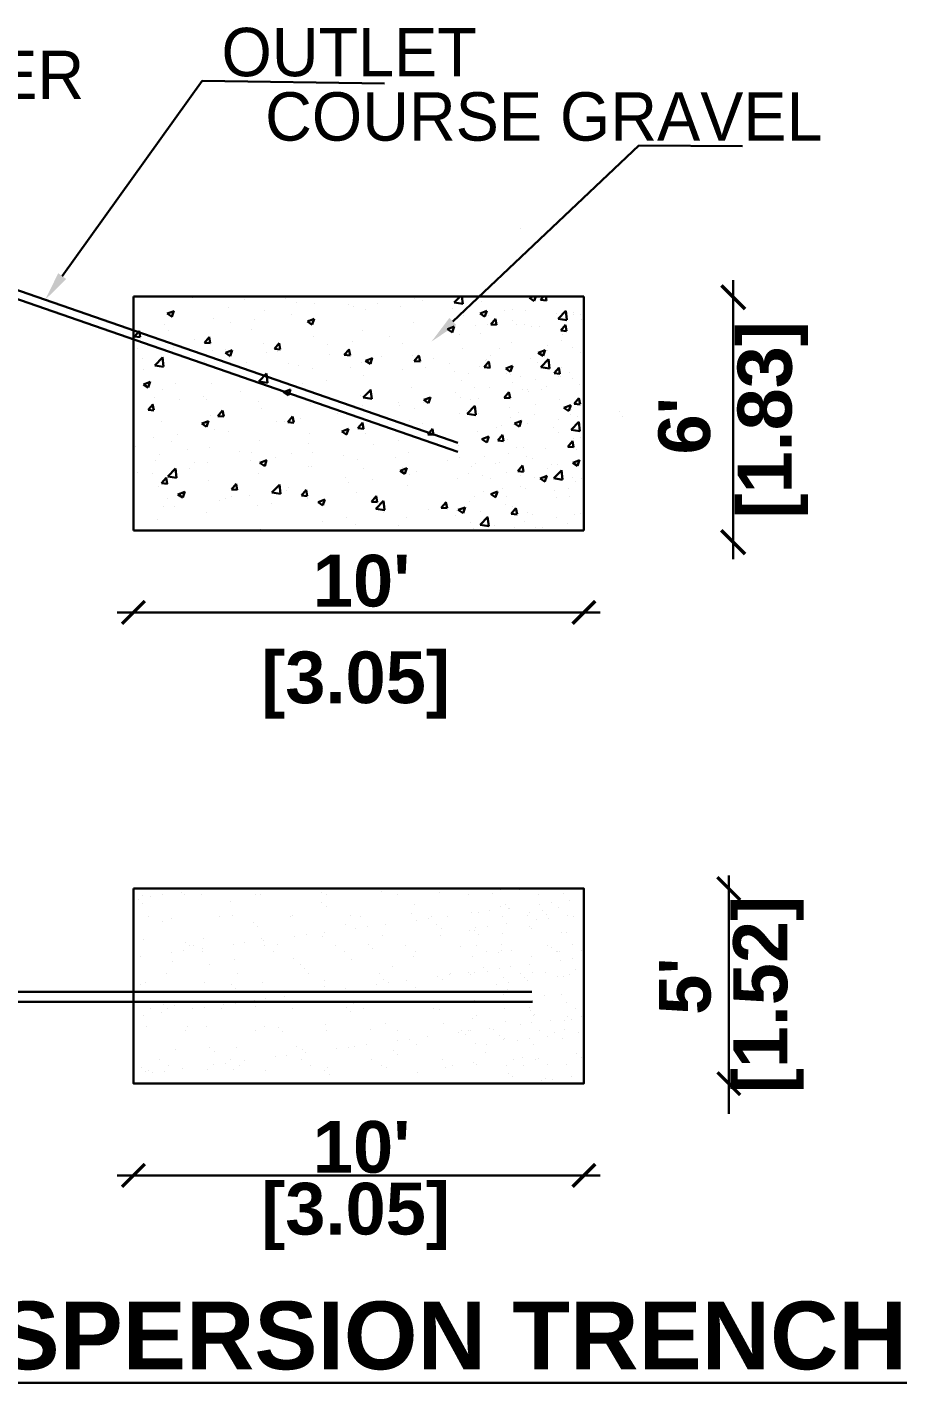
# Model space of a CAD drawing. Header units: metres. Extents: x 2267060 to 2267206, y 3909 to 3962.
# Drawn here: x 2267200.32 to 2267204.8, y 3946.97 to 3953.86 of the extents above; entities that cross this region are included whole.
import ezdxf

# ---------------------------------------------------------------- set-up
doc = ezdxf.new("R2010")
doc.units = ezdxf.units.M
doc.header["$LTSCALE"] = 3.5
doc.header["$MEASUREMENT"] = 0
doc.layers.get('0').update_dxf_attribs({"linetype": 'CONTINUOUS'})
doc.styles.add('RomanS', font='arialbd.ttf', dxfattribs={"height": 0.4})

# ---------------------------------------------------------------- blocks, each defined once
blk = doc.blocks.new('_ArchTick')
at = {"color": 0, "linetype": 'ByBlock', "const_width": 0.15}
blk.add_lwpolyline([(-0.5, -0.5), (0.5, 0.5)], dxfattribs=at)

msp = doc.modelspace()

# ---------------------------------------------------------------- linework, layer by layer
at = {"color": 7, "lineweight": 30}
for p, q in [((2267202.82911, 3952.84115), (2267202.82911, 3952.84115)), ((2267199.8773, 3952.6626), (2267202.51283, 3951.7489)), ((2267199.8773, 3952.61812), (2267202.51283, 3951.70442)), ((2267203.91333, 3951.15703), (2267203.91333, 3952.57648)), ((2267200.86173, 3952.49426), (2267200.86173, 3951.30346)), ((2267203.15382, 3952.49426), (2267200.86173, 3952.49426)), ((2267200.98504, 3952.49102), (2267200.98504, 3952.49102)), ((2267201.16279, 3952.48792), (2267201.16279, 3952.48792)), ((2267201.42765, 3952.47673), (2267201.42765, 3952.47673)), ((2267201.63423, 3952.48532), (2267201.63423, 3952.48532)), ((2267201.69252, 3952.46554), (2267201.69252, 3952.46554)), ((2267201.78406, 3952.45642), (2267201.78406, 3952.45642)), ((2267201.95738, 3952.45435), (2267201.95738, 3952.45435)), ((2267202.03467, 3952.48818), (2267202.03467, 3952.48818)), ((2267202.10547, 3952.46002), (2267202.10547, 3952.46002)), ((2267202.29338, 3952.48476), (2267202.29338, 3952.48476)), ((2267202.33183, 3952.47572), (2267202.33183, 3952.47572)), ((2267202.49407, 3952.46292), (2267202.52414, 3952.49426)), ((2267202.49407, 3952.46292), (2267202.5382, 3952.45607)), ((2267202.53788, 3952.45672), (2267202.53351, 3952.49426)), ((2267202.63456, 3952.46954), (2267202.63456, 3952.46954)), ((2267202.87674, 3952.48739), (2267202.89466, 3952.49426)), ((2267202.87674, 3952.48739), (2267202.90142, 3952.47074)), ((2267202.90111, 3952.47146), (2267202.90876, 3952.49426)), ((2267202.93372, 3952.47639), (2267202.94872, 3952.49426)), ((2267202.93372, 3952.47639), (2267202.96338, 3952.4738)), ((2267202.96306, 3952.47452), (2267202.95942, 3952.49426)), ((2267203.15382, 3951.30346), (2267203.15382, 3952.49426)), ((2267201.03374, 3952.40683), (2267201.06848, 3952.42017)), ((2267201.03374, 3952.40683), (2267201.05842, 3952.39018)), ((2267201.05551, 3952.38598), (2267201.05551, 3952.38598)), ((2267201.05811, 3952.3909), (2267201.06817, 3952.42089)), ((2267201.2716, 3952.38428), (2267201.2716, 3952.38428)), ((2267201.34487, 3952.43565), (2267201.34487, 3952.43565)), ((2267201.5293, 3952.42148), (2267201.5293, 3952.42148)), ((2267201.6679, 3952.40241), (2267201.6679, 3952.40241)), ((2267201.98126, 3952.44367), (2267201.98126, 3952.44367)), ((2267202.04248, 3952.42605), (2267202.04248, 3952.42605)), ((2267202.22225, 3952.44316), (2267202.22225, 3952.44316)), ((2267202.48711, 3952.43197), (2267202.48711, 3952.43197)), ((2267202.54109, 3952.39515), (2267202.54109, 3952.39515)), ((2267202.62561, 3952.40791), (2267202.66035, 3952.42125)), ((2267202.62561, 3952.40791), (2267202.65029, 3952.39126)), ((2267202.64997, 3952.39198), (2267202.66003, 3952.42197)), ((2267202.66908, 3952.39802), (2267202.66908, 3952.39802)), ((2267202.75198, 3952.42078), (2267202.75198, 3952.42078)), ((2267202.79171, 3952.42691), (2267202.79171, 3952.42691)), ((2267202.857, 3952.42275), (2267202.857, 3952.42275)), ((2267203.01684, 3952.40959), (2267203.01684, 3952.40959)), ((2267203.0236, 3952.38079), (2267203.06224, 3952.42107)), ((2267203.06741, 3952.3746), (2267203.06193, 3952.42172)), ((2267203.10004, 3952.40142), (2267203.10004, 3952.40142)), ((2267203.10169, 3952.41266), (2267203.10169, 3952.41266)), ((2267203.13845, 3952.40339), (2267203.13845, 3952.40339)), ((2267200.86728, 3952.28999), (2267200.8912, 3952.3185)), ((2267200.89662, 3952.28812), (2267200.89089, 3952.31922)), ((2267201.02099, 3952.35252), (2267201.02099, 3952.35252)), ((2267201.04243, 3952.32007), (2267201.04243, 3952.32007)), ((2267201.35578, 3952.36132), (2267201.35578, 3952.36132)), ((2267201.46376, 3952.32671), (2267201.46376, 3952.32671)), ((2267201.47999, 3952.37767), (2267201.47999, 3952.37767)), ((2267201.7468, 3952.36709), (2267201.78154, 3952.38043)), ((2267201.7468, 3952.36709), (2267201.77148, 3952.35045)), ((2267201.75312, 3952.37638), (2267201.75312, 3952.37638)), ((2267201.77116, 3952.35117), (2267201.78122, 3952.38115)), ((2267202.02864, 3952.32301), (2267202.02864, 3952.32301)), ((2267202.28634, 3952.36021), (2267202.28634, 3952.36021)), ((2267202.45985, 3952.32736), (2267202.4946, 3952.34069)), ((2267202.45985, 3952.32736), (2267202.48453, 3952.31071)), ((2267202.47621, 3952.33032), (2267202.47621, 3952.33032)), ((2267202.48422, 3952.31143), (2267202.49428, 3952.34141)), ((2267202.60042, 3952.34667), (2267202.60042, 3952.34667)), ((2267202.66392, 3952.35363), (2267202.66392, 3952.35363)), ((2267202.67999, 3952.35185), (2267202.70391, 3952.38036)), ((2267202.67999, 3952.35185), (2267202.70965, 3952.34926)), ((2267202.70934, 3952.34998), (2267202.7036, 3952.38108)), ((2267202.78834, 3952.37141), (2267202.78834, 3952.37141)), ((2267202.81068, 3952.35175), (2267202.81068, 3952.35175)), ((2267202.84909, 3952.35372), (2267202.84909, 3952.35372)), ((2267202.88623, 3952.34157), (2267202.88623, 3952.34157)), ((2267202.92878, 3952.34244), (2267202.92878, 3952.34244)), ((2267203.0236, 3952.38079), (2267203.06773, 3952.37395)), ((2267203.03587, 3952.32072), (2267203.05979, 3952.34922)), ((2267203.03587, 3952.32071), (2267203.06553, 3952.31812)), ((2267203.06522, 3952.31884), (2267203.05948, 3952.34994)), ((2267203.14098, 3952.3765), (2267203.14098, 3952.3765)), ((2267200.86728, 3952.28999), (2267200.89694, 3952.2874)), ((2267201.1744, 3952.27704), (2267201.1744, 3952.27704)), ((2267201.22316, 3952.25886), (2267201.24708, 3952.28736)), ((2267201.22316, 3952.25886), (2267201.25282, 3952.25626)), ((2267201.2525, 3952.25699), (2267201.24677, 3952.28809)), ((2267201.52327, 3952.25631), (2267201.52327, 3952.25631)), ((2267201.57904, 3952.22772), (2267201.60296, 3952.25623)), ((2267201.60838, 3952.22585), (2267201.60265, 3952.25695)), ((2267201.77802, 3952.29125), (2267201.77802, 3952.29125)), ((2267201.85073, 3952.24797), (2267201.85073, 3952.24797)), ((2267201.97494, 3952.26433), (2267201.97494, 3952.26433)), ((2267202.16286, 3952.28907), (2267202.16286, 3952.28907)), ((2267202.23197, 3952.25241), (2267202.23197, 3952.25241)), ((2267202.52132, 3952.30208), (2267202.52132, 3952.30208)), ((2267202.62853, 3952.30437), (2267202.62853, 3952.30437)), ((2267202.78567, 3952.26174), (2267202.78567, 3952.26174)), ((2267202.96798, 3952.24478), (2267202.96798, 3952.24478)), ((2267203.03982, 3952.26831), (2267203.03982, 3952.26831)), ((2267203.04338, 3952.29894), (2267203.04338, 3952.29894)), ((2267200.88505, 3952.22737), (2267200.88505, 3952.22737)), ((2267200.90592, 3952.17893), (2267200.90592, 3952.17893)), ((2267200.97126, 3952.14384), (2267201.00991, 3952.18412)), ((2267201.01507, 3952.13765), (2267201.00959, 3952.18477)), ((2267201.01495, 3952.18735), (2267201.01495, 3952.18735)), ((2267201.06617, 3952.23438), (2267201.06617, 3952.23438)), ((2267201.26557, 3952.21911), (2267201.26557, 3952.21911)), ((2267201.32991, 3952.20706), (2267201.36465, 3952.2204)), ((2267201.32991, 3952.20706), (2267201.35459, 3952.19042)), ((2267201.33103, 3952.22319), (2267201.33103, 3952.22319)), ((2267201.34946, 3952.18198), (2267201.34946, 3952.18198)), ((2267201.35427, 3952.19114), (2267201.36433, 3952.22112)), ((2267201.53738, 3952.20672), (2267201.53738, 3952.20672)), ((2267201.57904, 3952.22772), (2267201.6087, 3952.22513)), ((2267201.5959, 3952.212), (2267201.5959, 3952.212)), ((2267201.86076, 3952.20081), (2267201.86076, 3952.20081)), ((2267201.93492, 3952.19659), (2267201.95884, 3952.22509)), ((2267201.93492, 3952.19659), (2267201.96458, 3952.19399)), ((2267201.94261, 3952.20274), (2267201.94261, 3952.20274)), ((2267201.96426, 3952.19472), (2267201.95853, 3952.22582)), ((2267202.04296, 3952.16733), (2267202.07771, 3952.18066)), ((2267202.06733, 3952.1514), (2267202.07739, 3952.18138)), ((2267202.12563, 3952.18962), (2267202.12563, 3952.18962)), ((2267202.28031, 3952.19504), (2267202.28031, 3952.19504)), ((2267202.2908, 3952.16545), (2267202.31472, 3952.19396)), ((2267202.32014, 3952.16358), (2267202.31441, 3952.19468)), ((2267202.39049, 3952.17843), (2267202.39049, 3952.17843)), ((2267202.53506, 3952.22998), (2267202.53506, 3952.22998)), ((2267202.65781, 3952.17572), (2267202.65781, 3952.17572)), ((2267202.67862, 3952.19511), (2267202.67862, 3952.19511)), ((2267202.72647, 3952.22706), (2267202.72647, 3952.22706)), ((2267202.8802, 3952.1764), (2267202.8802, 3952.1764)), ((2267202.92177, 3952.20815), (2267202.95651, 3952.22148)), ((2267202.92177, 3952.20815), (2267202.94645, 3952.1915)), ((2267202.94614, 3952.19222), (2267202.9562, 3952.2222)), ((2267202.97116, 3952.21697), (2267202.97116, 3952.21697)), ((2267202.97875, 3952.12822), (2267202.97327, 3952.17534)), ((2267203.09537, 3952.23332), (2267203.09537, 3952.23332)), ((2267203.13495, 3952.21133), (2267203.13495, 3952.21133)), ((2267200.9119, 3952.12437), (2267200.9119, 3952.12437)), ((2267200.97126, 3952.14384), (2267201.01539, 3952.137)), ((2267201.17078, 3952.16774), (2267201.17078, 3952.16774)), ((2267201.22525, 3952.16563), (2267201.22525, 3952.16563)), ((2267201.43565, 3952.15655), (2267201.43565, 3952.15655)), ((2267201.65325, 3952.15307), (2267201.65325, 3952.15307)), ((2267201.70051, 3952.14535), (2267201.70051, 3952.14535)), ((2267201.77199, 3952.12608), (2267201.77199, 3952.12608)), ((2267201.96538, 3952.13416), (2267201.96538, 3952.13416)), ((2267202.02261, 3952.15784), (2267202.02261, 3952.15784)), ((2267202.04296, 3952.16733), (2267202.06764, 3952.15068)), ((2267202.23024, 3952.12297), (2267202.23024, 3952.12297)), ((2267202.2908, 3952.16545), (2267202.32046, 3952.16286)), ((2267202.34568, 3952.13463), (2267202.34568, 3952.13463)), ((2267202.46989, 3952.15098), (2267202.46989, 3952.15098)), ((2267202.49511, 3952.11178), (2267202.49511, 3952.11178)), ((2267202.6225, 3952.1392), (2267202.6225, 3952.1392)), ((2267202.64668, 3952.13432), (2267202.6706, 3952.16282)), ((2267202.64668, 3952.13432), (2267202.67634, 3952.13172)), ((2267202.65536, 3952.16724), (2267202.65536, 3952.16724)), ((2267202.67603, 3952.13244), (2267202.67029, 3952.16355)), ((2267202.75602, 3952.12759), (2267202.79076, 3952.14093)), ((2267202.75602, 3952.12759), (2267202.7807, 3952.11094)), ((2267202.78038, 3952.11166), (2267202.79044, 3952.14165)), ((2267202.92022, 3952.15605), (2267202.92022, 3952.15605)), ((2267202.93494, 3952.13442), (2267202.97358, 3952.17469)), ((2267202.93494, 3952.13442), (2267202.97906, 3952.12757)), ((2267203.00257, 3952.10318), (2267203.02648, 3952.13169)), ((2267203.03191, 3952.10131), (2267203.02617, 3952.13241)), ((2267203.03734, 3952.13377), (2267203.03734, 3952.13377)), ((2267200.91302, 3952.04703), (2267200.94776, 3952.06037)), ((2267200.91302, 3952.04703), (2267200.9377, 3952.03039)), ((2267200.93738, 3952.03111), (2267200.94744, 3952.06109)), ((2267201.07454, 3952.05374), (2267201.07454, 3952.05374)), ((2267201.25954, 3952.05394), (2267201.25954, 3952.05394)), ((2267201.36389, 3952.10341), (2267201.36389, 3952.10341)), ((2267201.50079, 3952.06172), (2267201.53944, 3952.10199)), ((2267201.50079, 3952.06172), (2267201.54492, 3952.05487)), ((2267201.51724, 3952.09114), (2267201.51724, 3952.09114)), ((2267201.5446, 3952.05552), (2267201.53912, 3952.10264)), ((2267201.72021, 3952.05228), (2267201.72021, 3952.05228)), ((2267201.84442, 3952.06863), (2267201.84442, 3952.06863)), ((2267202.03233, 3952.09337), (2267202.03233, 3952.09337)), ((2267202.52902, 3952.0648), (2267202.52902, 3952.0648)), ((2267202.5673, 3952.10009), (2267202.5673, 3952.10009)), ((2267202.75997, 3952.10059), (2267202.75997, 3952.10059)), ((2267202.77964, 3952.09657), (2267202.77964, 3952.09657)), ((2267202.7902, 3952.0557), (2267202.7902, 3952.0557)), ((2267202.83216, 3952.0889), (2267202.83216, 3952.0889)), ((2267202.9093, 3952.07262), (2267202.9093, 3952.07262)), ((2267202.96485, 3952.03763), (2267202.96485, 3952.03763)), ((2267203.00256, 3952.10318), (2267203.03222, 3952.10059)), ((2267203.02484, 3952.0894), (2267203.02484, 3952.0894)), ((2267203.03351, 3952.08897), (2267203.03351, 3952.08897)), ((2267203.07955, 3952.10537), (2267203.07955, 3952.10537)), ((2267203.09703, 3952.07771), (2267203.09703, 3952.07771)), ((2267203.12892, 3952.04616), (2267203.12892, 3952.04616)), ((2267203.15276, 3952.06237), (2267203.15276, 3952.06237)), ((2267200.96745, 3951.98218), (2267200.96745, 3951.98218)), ((2267201.00892, 3952.02218), (2267201.00892, 3952.02218)), ((2267201.09473, 3951.96993), (2267201.09473, 3951.96993)), ((2267201.21894, 3951.98629), (2267201.21894, 3951.98629)), ((2267201.23232, 3951.97099), (2267201.23232, 3951.97099)), ((2267201.40685, 3952.01103), (2267201.40685, 3952.01103)), ((2267201.62607, 3952.0073), (2267201.66082, 3952.02063)), ((2267201.62607, 3952.0073), (2267201.65075, 3951.99065)), ((2267201.65044, 3951.99137), (2267201.6605, 3952.02135)), ((2267202.01657, 3951.99267), (2267202.01657, 3951.99267)), ((2267202.03032, 3951.97959), (2267202.06897, 3952.01987)), ((2267202.03032, 3951.97959), (2267202.07445, 3951.97275)), ((2267202.07413, 3951.9734), (2267202.06865, 3952.02052)), ((2267202.27427, 3952.02987), (2267202.27427, 3952.02987)), ((2267202.33913, 3951.96756), (2267202.37387, 3951.9809)), ((2267202.36349, 3951.95163), (2267202.37355, 3951.98162)), ((2267202.50084, 3952.00604), (2267202.50084, 3952.00604)), ((2267202.52728, 3951.98002), (2267202.52728, 3951.98002)), ((2267202.57876, 3951.9718), (2267202.57876, 3951.9718)), ((2267202.59594, 3952.03137), (2267202.59594, 3952.03137)), ((2267202.61646, 3951.97403), (2267202.61646, 3951.97403)), ((2267202.67191, 3952.03345), (2267202.67191, 3952.03345)), ((2267202.74884, 3951.97864), (2267202.77276, 3952.00714)), ((2267202.74884, 3951.97864), (2267202.77849, 3951.97604)), ((2267202.77818, 3951.97677), (2267202.77244, 3952.00787)), ((2267202.84064, 3952.02128), (2267202.84064, 3952.02128)), ((2267202.86811, 3952.02147), (2267202.86811, 3952.02147)), ((2267202.87417, 3952.01123), (2267202.87417, 3952.01123)), ((2267202.93678, 3952.02225), (2267202.93678, 3952.02225)), ((2267203.03131, 3951.9686), (2267203.03131, 3951.9686)), ((2267203.10472, 3951.9475), (2267203.12864, 3951.97601)), ((2267203.13406, 3951.94563), (2267203.12832, 3951.97673)), ((2267200.93613, 3951.91678), (2267200.96005, 3951.94529)), ((2267200.93613, 3951.91678), (2267200.96578, 3951.91419)), ((2267200.96547, 3951.91491), (2267200.95973, 3951.94601)), ((2267201.29201, 3951.88565), (2267201.31593, 3951.91415)), ((2267201.32135, 3951.88378), (2267201.31561, 3951.91488)), ((2267201.49718, 3951.9598), (2267201.49718, 3951.9598)), ((2267201.51121, 3951.92597), (2267201.51121, 3951.92597)), ((2267201.76205, 3951.94861), (2267201.76205, 3951.94861)), ((2267201.76596, 3951.9609), (2267201.76596, 3951.9609)), ((2267201.92212, 3951.9067), (2267201.92212, 3951.9067)), ((2267202.02691, 3951.93741), (2267202.02691, 3951.93741)), ((2267202.21148, 3951.95637), (2267202.21148, 3951.95637)), ((2267202.21516, 3951.93893), (2267202.21516, 3951.93893)), ((2267202.29178, 3951.92622), (2267202.29178, 3951.92622)), ((2267202.33913, 3951.96756), (2267202.36381, 3951.95091)), ((2267202.33937, 3951.95528), (2267202.33937, 3951.95528)), ((2267202.52299, 3951.89963), (2267202.52299, 3951.89963)), ((2267202.55664, 3951.91503), (2267202.55664, 3951.91503)), ((2267202.55985, 3951.89747), (2267202.5985, 3951.93774)), ((2267202.60366, 3951.89127), (2267202.59818, 3951.93839)), ((2267202.77361, 3951.9314), (2267202.77361, 3951.9314)), ((2267202.82151, 3951.90384), (2267202.82151, 3951.90384)), ((2267202.90909, 3951.94676), (2267202.90909, 3951.94676)), ((2267203.05218, 3951.92782), (2267203.07687, 3951.91118)), ((2267203.05219, 3951.92782), (2267203.08693, 3951.94116)), ((2267203.07655, 3951.9119), (2267203.08661, 3951.94188)), ((2267203.0909, 3951.91802), (2267203.0909, 3951.91802)), ((2267203.10472, 3951.9475), (2267203.13438, 3951.94491)), ((2267203.33559, 3951.90793), (2267203.33559, 3951.90793)), ((2267201.00289, 3951.857), (2267201.00289, 3951.857)), ((2267201.20918, 3951.84727), (2267201.24392, 3951.8606)), ((2267201.20918, 3951.84727), (2267201.23386, 3951.83062)), ((2267201.23355, 3951.83134), (2267201.24361, 3951.86133)), ((2267201.2535, 3951.88877), (2267201.2535, 3951.88877)), ((2267201.29201, 3951.88564), (2267201.32166, 3951.88305)), ((2267201.58968, 3951.85659), (2267201.58968, 3951.85659)), ((2267201.63277, 3951.85703), (2267201.63277, 3951.85703)), ((2267201.64789, 3951.85451), (2267201.67181, 3951.88302)), ((2267201.64789, 3951.85451), (2267201.67754, 3951.85191)), ((2267201.67723, 3951.85264), (2267201.67149, 3951.88374)), ((2267201.71389, 3951.87294), (2267201.71389, 3951.87294)), ((2267201.9018, 3951.89768), (2267201.9018, 3951.89768)), ((2267202.00377, 3951.82337), (2267202.02769, 3951.85188)), ((2267202.03311, 3951.8215), (2267202.02737, 3951.8526)), ((2267202.26824, 3951.8647), (2267202.26824, 3951.8647)), ((2267202.33037, 3951.84743), (2267202.33037, 3951.84743)), ((2267202.55985, 3951.89747), (2267202.60398, 3951.89062)), ((2267202.61973, 3951.89709), (2267202.61973, 3951.89709)), ((2267202.73345, 3951.8367), (2267202.73345, 3951.8367)), ((2267202.77877, 3951.87693), (2267202.77877, 3951.87693)), ((2267202.80105, 3951.84835), (2267202.83579, 3951.86169)), ((2267202.80105, 3951.84835), (2267202.82573, 3951.8317)), ((2267202.82541, 3951.83242), (2267202.83547, 3951.8624)), ((2267202.83432, 3951.84194), (2267202.83432, 3951.84194)), ((2267202.86813, 3951.84606), (2267202.86813, 3951.84606)), ((2267202.90298, 3951.89328), (2267202.90298, 3951.89328)), ((2267203.02223, 3951.86668), (2267203.02223, 3951.86668)), ((2267203.08637, 3951.89265), (2267203.08637, 3951.89265)), ((2267203.08938, 3951.81534), (2267203.12803, 3951.85562)), ((2267203.12288, 3951.88099), (2267203.12288, 3951.88099)), ((2267203.13319, 3951.80915), (2267203.12771, 3951.85627)), ((2267203.35124, 3951.88146), (2267203.35124, 3951.88146)), ((2267200.9642, 3951.77424), (2267200.9642, 3951.77424)), ((2267201.08841, 3951.79059), (2267201.08841, 3951.79059)), ((2267201.27633, 3951.81533), (2267201.27633, 3951.81533)), ((2267201.34341, 3951.80736), (2267201.34341, 3951.80736)), ((2267201.75992, 3951.79573), (2267201.75992, 3951.79573)), ((2267201.92224, 3951.80753), (2267201.95698, 3951.82087)), ((2267201.92224, 3951.80753), (2267201.94692, 3951.79088)), ((2267201.9466, 3951.79161), (2267201.95666, 3951.82159)), ((2267202.00377, 3951.82337), (2267202.03342, 3951.82078)), ((2267202.01054, 3951.8275), (2267202.01054, 3951.8275)), ((2267202.04101, 3951.79776), (2267202.04101, 3951.79776)), ((2267202.35965, 3951.79224), (2267202.38357, 3951.82074)), ((2267202.35965, 3951.79224), (2267202.3893, 3951.78964)), ((2267202.38899, 3951.79037), (2267202.38325, 3951.82147)), ((2267202.39676, 3951.78433), (2267202.39676, 3951.78433)), ((2267202.61043, 3951.80886), (2267202.61043, 3951.80886)), ((2267202.63529, 3951.7678), (2267202.65998, 3951.75115)), ((2267202.6353, 3951.7678), (2267202.67004, 3951.78113)), ((2267202.65966, 3951.75187), (2267202.66972, 3951.78185)), ((2267202.71011, 3951.82558), (2267202.71011, 3951.82558)), ((2267202.71553, 3951.7611), (2267202.73945, 3951.78961)), ((2267202.71553, 3951.7611), (2267202.74518, 3951.75851)), ((2267202.74487, 3951.75923), (2267202.73913, 3951.79033)), ((2267202.76757, 3951.76623), (2267202.76757, 3951.76623)), ((2267202.99831, 3951.8255), (2267202.99831, 3951.8255)), ((2267203.02528, 3951.80343), (2267203.02528, 3951.80343)), ((2267203.08938, 3951.81534), (2267203.13351, 3951.8085)), ((2267203.09858, 3951.77313), (2267203.09858, 3951.77313)), ((2267203.13699, 3951.77509), (2267203.13699, 3951.77509)), ((2267200.87083, 3951.72864), (2267200.87083, 3951.72864)), ((2267201.05405, 3951.75769), (2267201.05405, 3951.75769)), ((2267201.1357, 3951.71745), (2267201.1357, 3951.71745)), ((2267201.24747, 3951.7236), (2267201.24747, 3951.7236)), ((2267201.40056, 3951.70626), (2267201.40056, 3951.70626)), ((2267201.4623, 3951.69842), (2267201.4623, 3951.69842)), ((2267201.50517, 3951.7608), (2267201.50517, 3951.7608)), ((2267201.66543, 3951.69507), (2267201.66543, 3951.69507)), ((2267201.75166, 3951.74809), (2267201.75166, 3951.74809)), ((2267201.77128, 3951.70198), (2267201.77128, 3951.70198)), ((2267202.08463, 3951.74324), (2267202.08463, 3951.74324)), ((2267202.20884, 3951.75959), (2267202.20884, 3951.75959)), ((2267202.26221, 3951.69953), (2267202.26221, 3951.69953)), ((2267202.51696, 3951.73446), (2267202.51696, 3951.73446)), ((2267202.77245, 3951.69759), (2267202.77245, 3951.69759)), ((2267202.80922, 3951.72346), (2267202.80922, 3951.72346)), ((2267202.84763, 3951.72543), (2267202.84763, 3951.72543)), ((2267202.96037, 3951.72232), (2267202.96037, 3951.72232)), ((2267203.07141, 3951.72997), (2267203.09533, 3951.75847)), ((2267203.07141, 3951.72997), (2267203.10107, 3951.72737)), ((2267203.10075, 3951.7281), (2267203.09501, 3951.7592)), ((2267203.11685, 3951.71582), (2267203.11685, 3951.71582)), ((2267200.97545, 3951.66199), (2267200.97545, 3951.66199)), ((2267200.99685, 3951.69183), (2267200.99685, 3951.69183)), ((2267201.17294, 3951.64875), (2267201.17294, 3951.64875)), ((2267201.24031, 3951.6508), (2267201.24031, 3951.6508)), ((2267201.45915, 3951.66089), (2267201.45915, 3951.66089)), ((2267201.50518, 3951.63961), (2267201.50518, 3951.63961)), ((2267201.50535, 3951.6475), (2267201.54009, 3951.66084)), ((2267201.50535, 3951.6475), (2267201.53003, 3951.63086)), ((2267201.52971, 3951.63158), (2267201.53977, 3951.66156)), ((2267201.58336, 3951.67724), (2267201.58336, 3951.67724)), ((2267201.75389, 3951.63056), (2267201.75389, 3951.63056)), ((2267201.77004, 3951.62842), (2267201.77004, 3951.62842)), ((2267201.93029, 3951.68388), (2267201.93029, 3951.68388)), ((2267202.00451, 3951.66233), (2267202.00451, 3951.66233)), ((2267202.19516, 3951.67268), (2267202.19516, 3951.67268)), ((2267202.2305, 3951.62412), (2267202.2305, 3951.62412)), ((2267202.46002, 3951.66149), (2267202.46002, 3951.66149)), ((2267202.51986, 3951.67379), (2267202.51986, 3951.67379)), ((2267202.57958, 3951.62989), (2267202.57958, 3951.62989)), ((2267202.6044, 3951.64369), (2267202.6044, 3951.64369)), ((2267202.64824, 3951.68123), (2267202.64824, 3951.68123)), ((2267202.70379, 3951.64624), (2267202.70379, 3951.64624)), ((2267202.72489, 3951.6503), (2267202.72489, 3951.6503)), ((2267202.81768, 3951.60543), (2267202.8416, 3951.63393)), ((2267202.84702, 3951.60355), (2267202.84129, 3951.63465)), ((2267202.8621, 3951.68089), (2267202.8621, 3951.68089)), ((2267202.89171, 3951.67098), (2267202.89171, 3951.67098)), ((2267202.98975, 3951.63911), (2267202.98975, 3951.63911)), ((2267203.01924, 3951.63826), (2267203.01924, 3951.63826)), ((2267203.09721, 3951.64858), (2267203.13195, 3951.66192)), ((2267203.09721, 3951.64858), (2267203.12189, 3951.63194)), ((2267203.12158, 3951.63266), (2267203.13164, 3951.66264)), ((2267200.88358, 3951.59908), (2267200.88358, 3951.59908)), ((2267200.95789, 3951.5949), (2267200.95789, 3951.5949)), ((2267201.00497, 3951.54357), (2267201.02889, 3951.57207)), ((2267201.03431, 3951.5417), (2267201.02857, 3951.5728)), ((2267201.03704, 3951.57839), (2267201.07569, 3951.61867)), ((2267201.03704, 3951.57839), (2267201.08117, 3951.57155)), ((2267201.08086, 3951.5722), (2267201.07537, 3951.61932)), ((2267201.1458, 3951.61964), (2267201.1458, 3951.61964)), ((2267201.24144, 3951.55843), (2267201.24144, 3951.55843)), ((2267201.49914, 3951.59563), (2267201.49914, 3951.59563)), ((2267201.94115, 3951.57445), (2267201.94115, 3951.57445)), ((2267202.03491, 3951.61723), (2267202.03491, 3951.61723)), ((2267202.07832, 3951.5639), (2267202.07832, 3951.5639)), ((2267202.2184, 3951.60777), (2267202.25315, 3951.6211)), ((2267202.2184, 3951.60777), (2267202.24308, 3951.59112)), ((2267202.24277, 3951.59184), (2267202.25283, 3951.62182)), ((2267202.26623, 3951.58864), (2267202.26623, 3951.58864)), ((2267202.29977, 3951.60604), (2267202.29977, 3951.60604)), ((2267202.51092, 3951.56929), (2267202.51092, 3951.56929)), ((2267202.56464, 3951.59485), (2267202.56464, 3951.59485)), ((2267202.63683, 3951.58316), (2267202.63683, 3951.58316)), ((2267202.67716, 3951.56682), (2267202.67716, 3951.56682)), ((2267202.76154, 3951.60106), (2267202.76154, 3951.60106)), ((2267202.81768, 3951.60543), (2267202.84734, 3951.60283)), ((2267202.8295, 3951.58366), (2267202.8295, 3951.58366)), ((2267202.90169, 3951.57197), (2267202.90169, 3951.57197)), ((2267202.93146, 3951.56803), (2267202.9662, 3951.58136)), ((2267202.93146, 3951.56803), (2267202.95614, 3951.55138)), ((2267202.95582, 3951.5521), (2267202.96588, 3951.58208)), ((2267202.96652, 3951.61648), (2267202.96652, 3951.61648)), ((2267203.00072, 3951.56897), (2267203.03936, 3951.60924)), ((2267203.00072, 3951.56897), (2267203.04485, 3951.56212)), ((2267203.04453, 3951.56277), (2267203.03905, 3951.60989)), ((2267203.09437, 3951.57246), (2267203.09437, 3951.57246)), ((2267203.1432, 3951.56788), (2267203.1432, 3951.56788)), ((2267200.99082, 3951.52666), (2267200.99082, 3951.52666)), ((2267201.00497, 3951.54357), (2267201.03463, 3951.54097)), ((2267201.08846, 3951.48747), (2267201.1232, 3951.50081)), ((2267201.08846, 3951.48747), (2267201.11314, 3951.47083)), ((2267201.11282, 3951.47155), (2267201.12288, 3951.50153)), ((2267201.36085, 3951.51243), (2267201.38477, 3951.54094)), ((2267201.36085, 3951.51243), (2267201.39051, 3951.50984)), ((2267201.39019, 3951.51056), (2267201.38445, 3951.54166)), ((2267201.56657, 3951.49627), (2267201.60522, 3951.53654)), ((2267201.56657, 3951.49627), (2267201.6107, 3951.48942)), ((2267201.61038, 3951.49007), (2267201.6049, 3951.53719)), ((2267201.64075, 3951.50629), (2267201.64075, 3951.50629)), ((2267201.65179, 3951.52478), (2267201.65179, 3951.52478)), ((2267201.71673, 3951.4813), (2267201.74065, 3951.5098)), ((2267201.74607, 3951.47943), (2267201.74033, 3951.51053)), ((2267201.95411, 3951.54754), (2267201.95411, 3951.54754)), ((2267201.99847, 3951.49716), (2267201.99847, 3951.49716)), ((2267202.25617, 3951.53436), (2267202.25617, 3951.53436)), ((2267202.64193, 3951.50189), (2267202.64193, 3951.50189)), ((2267202.68032, 3951.48856), (2267202.71506, 3951.50189)), ((2267202.68032, 3951.48856), (2267202.705, 3951.47191)), ((2267202.70469, 3951.47263), (2267202.71475, 3951.50261)), ((2267202.74144, 3951.51651), (2267202.74144, 3951.51651)), ((2267202.82984, 3951.52663), (2267202.82984, 3951.52663)), ((2267202.85607, 3951.51572), (2267202.85607, 3951.51572)), ((2267203.00631, 3951.50532), (2267203.00631, 3951.50532)), ((2267203.07454, 3951.51654), (2267203.07454, 3951.51654)), ((2267203.11082, 3951.55065), (2267203.11082, 3951.55065)), ((2267201.01527, 3951.42394), (2267201.01527, 3951.42394)), ((2267201.03699, 3951.46524), (2267201.03699, 3951.46524)), ((2267201.07307, 3951.42545), (2267201.07307, 3951.42545)), ((2267201.30185, 3951.45405), (2267201.30185, 3951.45405)), ((2267201.32863, 3951.4652), (2267201.32863, 3951.4652)), ((2267201.36243, 3951.47511), (2267201.36243, 3951.47511)), ((2267201.45284, 3951.48155), (2267201.45284, 3951.48155)), ((2267201.49311, 3951.43046), (2267201.49311, 3951.43046)), ((2267201.56672, 3951.44286), (2267201.56672, 3951.44286)), ((2267201.71673, 3951.4813), (2267201.74639, 3951.4787)), ((2267201.74786, 3951.46539), (2267201.74786, 3951.46539)), ((2267201.80151, 3951.44774), (2267201.83626, 3951.46107)), ((2267201.80151, 3951.44774), (2267201.82619, 3951.43109)), ((2267201.82588, 3951.43181), (2267201.83594, 3951.46179)), ((2267201.83158, 3951.43167), (2267201.83158, 3951.43167)), ((2267202.07261, 3951.45016), (2267202.09653, 3951.47867)), ((2267202.07261, 3951.45016), (2267202.10227, 3951.44757)), ((2267202.0961, 3951.41414), (2267202.13475, 3951.45442)), ((2267202.10195, 3951.44829), (2267202.09621, 3951.47939)), ((2267202.09644, 3951.42048), (2267202.09644, 3951.42048)), ((2267202.13991, 3951.40795), (2267202.13443, 3951.45507)), ((2267202.42849, 3951.41903), (2267202.45241, 3951.44753)), ((2267202.42849, 3951.41903), (2267202.45815, 3951.41643)), ((2267202.44906, 3951.4342), (2267202.44906, 3951.4342)), ((2267202.45783, 3951.41716), (2267202.45209, 3951.44826)), ((2267202.51457, 3951.408), (2267202.54931, 3951.42134)), ((2267202.53893, 3951.39207), (2267202.54899, 3951.42206)), ((2267202.57327, 3951.45055), (2267202.57327, 3951.45055)), ((2267202.59836, 3951.47851), (2267202.59836, 3951.47851)), ((2267202.75551, 3951.43589), (2267202.75551, 3951.43589)), ((2267202.76118, 3951.47529), (2267202.76118, 3951.47529)), ((2267202.78437, 3951.38789), (2267202.80829, 3951.4164)), ((2267202.78873, 3951.42741), (2267202.78873, 3951.42741)), ((2267202.81371, 3951.38602), (2267202.80798, 3951.41712)), ((2267203.01321, 3951.47309), (2267203.01321, 3951.47309)), ((2267203.07809, 3951.47708), (2267203.07809, 3951.47708)), ((2267200.98479, 3951.36149), (2267200.98479, 3951.36149)), ((2267201.2354, 3951.39326), (2267201.2354, 3951.39326)), ((2267201.82358, 3951.35185), (2267201.82358, 3951.35185)), ((2267201.94779, 3951.3682), (2267201.94779, 3951.3682)), ((2267202.0961, 3951.41414), (2267202.14023, 3951.4073)), ((2267202.1357, 3951.39294), (2267202.1357, 3951.39294)), ((2267202.25014, 3951.36919), (2267202.25014, 3951.36919)), ((2267202.36131, 3951.40929), (2267202.36131, 3951.40929)), ((2267202.49938, 3951.37774), (2267202.49938, 3951.37774)), ((2267202.50489, 3951.40412), (2267202.50489, 3951.40412)), ((2267202.51457, 3951.408), (2267202.53925, 3951.39135)), ((2267202.62563, 3951.33202), (2267202.66428, 3951.37229)), ((2267202.62617, 3951.3981), (2267202.62617, 3951.3981)), ((2267202.66944, 3951.32582), (2267202.66396, 3951.37294)), ((2267202.78437, 3951.38789), (2267202.81403, 3951.3853)), ((2267202.85003, 3951.35054), (2267202.85003, 3951.35054)), ((2267202.86665, 3951.39318), (2267202.86665, 3951.39318)), ((2267202.89104, 3951.38691), (2267202.89104, 3951.38691)), ((2267203.01267, 3951.37219), (2267203.01267, 3951.37219)), ((2267203.10478, 3951.38548), (2267203.10478, 3951.38548)), ((2267203.13688, 3951.38854), (2267203.13688, 3951.38854)), ((2267203.1559, 3951.37572), (2267203.1559, 3951.37572)), ((2267200.86173, 3951.30346), (2267203.15382, 3951.30346)), ((2267201.51023, 3951.3106), (2267201.51023, 3951.3106)), ((2267201.99244, 3951.33199), (2267201.99244, 3951.33199)), ((2267202.21002, 3951.32808), (2267202.21002, 3951.32808)), ((2267202.57729, 3951.34351), (2267202.57729, 3951.34351)), ((2267202.59233, 3951.31334), (2267202.59233, 3951.31334)), ((2267202.62563, 3951.33202), (2267202.66976, 3951.32517)), ((2267202.69932, 3951.33094), (2267202.69932, 3951.33094)), ((2267202.80298, 3951.31976), (2267202.80298, 3951.31976)), ((2267202.90762, 3951.31847), (2267202.90762, 3951.31847)), ((2267202.94401, 3951.32085), (2267202.94401, 3951.32085)), ((2267203.00718, 3951.30792), (2267203.00718, 3951.30792)), ((2267203.06784, 3951.30857), (2267203.06784, 3951.30857)), ((2267203.06822, 3951.3372), (2267203.06822, 3951.3372)), ((2267203.23651, 3950.88699), (2267200.77904, 3950.88699)), ((2267203.89102, 3948.33651), (2267203.89102, 3949.54824)), ((2267203.15382, 3949.48156), (2267200.86173, 3949.48156)), ((2267200.86173, 3949.48156), (2267200.86173, 3948.48923)), ((2267200.88726, 3949.42662), (2267200.88726, 3949.42662)), ((2267200.90723, 3949.44784), (2267200.90723, 3949.44784)), ((2267200.95068, 3949.44237), (2267200.95068, 3949.44237)), ((2267201.01094, 3949.4503), (2267201.01094, 3949.4503)), ((2267201.07356, 3949.48092), (2267201.07356, 3949.48092)), ((2267201.10506, 3949.46269), (2267201.10506, 3949.46269)), ((2267201.12238, 3949.44981), (2267201.12238, 3949.44981)), ((2267201.21027, 3949.45171), (2267201.21027, 3949.45171)), ((2267201.35735, 3949.41639), (2267201.35735, 3949.41639)), ((2267201.48292, 3949.45047), (2267201.48292, 3949.45047)), ((2267201.50643, 3949.45029), (2267201.50643, 3949.45029)), ((2267201.81912, 3949.46155), (2267201.81912, 3949.46155)), ((2267201.84345, 3949.45112), (2267201.84345, 3949.45112)), ((2267202.12216, 3949.46542), (2267202.12216, 3949.46542)), ((2267202.20398, 3949.45178), (2267202.20398, 3949.45178)), ((2267202.41832, 3949.464), (2267202.41832, 3949.464)), ((2267202.56451, 3949.45243), (2267202.56451, 3949.45243)), ((2267202.68991, 3949.45571), (2267202.68991, 3949.45571)), ((2267202.73101, 3949.47526), (2267202.73101, 3949.47526)), ((2267202.82815, 3949.47535), (2267202.82815, 3949.47535)), ((2267202.92504, 3949.45309), (2267202.92504, 3949.45309)), ((2267203.03405, 3949.47913), (2267203.03405, 3949.47913)), ((2267203.05045, 3949.45637), (2267203.05045, 3949.45637)), ((2267203.0816, 3949.42315), (2267203.0816, 3949.42315)), ((2267203.12331, 3949.48025), (2267203.12331, 3949.48025)), ((2267203.15382, 3948.48923), (2267203.15382, 3949.48156)), ((2267200.9086, 3949.40707), (2267200.9086, 3949.40707)), ((2267201.66986, 3949.34703), (2267201.66986, 3949.34703)), ((2267201.8206, 3949.41241), (2267201.8206, 3949.41241)), ((2267201.84194, 3949.39285), (2267201.84194, 3949.39285)), ((2267202.27871, 3949.35687), (2267202.27871, 3949.35687)), ((2267202.29069, 3949.40217), (2267202.29069, 3949.40217)), ((2267202.58175, 3949.36074), (2267202.58175, 3949.36074)), ((2267202.61558, 3949.3618), (2267202.61558, 3949.3618)), ((2267202.67584, 3949.36974), (2267202.67584, 3949.36974)), ((2267202.72828, 3949.38816), (2267202.72828, 3949.38816)), ((2267202.75395, 3949.39819), (2267202.75395, 3949.39819)), ((2267202.76997, 3949.38213), (2267202.76997, 3949.38213)), ((2267202.77529, 3949.37864), (2267202.77529, 3949.37864)), ((2267202.87791, 3949.35932), (2267202.87791, 3949.35932)), ((2267202.92722, 3949.40283), (2267202.92722, 3949.40283)), ((2267202.94338, 3949.36976), (2267202.94338, 3949.36976)), ((2267202.96472, 3949.35021), (2267202.96472, 3949.35021)), ((2267202.98748, 3949.41076), (2267202.98748, 3949.41076)), ((2267203.02444, 3949.38674), (2267203.02444, 3949.38674)), ((2267200.93761, 3949.33719), (2267200.93761, 3949.33719)), ((2267201.00932, 3949.31478), (2267201.00932, 3949.31478)), ((2267201.05413, 3949.33189), (2267201.05413, 3949.33189)), ((2267201.29814, 3949.33785), (2267201.29814, 3949.33785)), ((2267201.36682, 3949.34316), (2267201.36682, 3949.34316)), ((2267201.47258, 3949.3108), (2267201.47258, 3949.3108)), ((2267201.49392, 3949.29124), (2267201.49392, 3949.29124)), ((2267201.65867, 3949.3385), (2267201.65867, 3949.3385)), ((2267201.94266, 3949.30056), (2267201.94266, 3949.30056)), ((2267201.96602, 3949.3456), (2267201.96602, 3949.3456)), ((2267201.99232, 3949.27975), (2267201.99232, 3949.27975)), ((2267202.0192, 3949.33916), (2267202.0192, 3949.33916)), ((2267202.05258, 3949.28768), (2267202.05258, 3949.28768)), ((2267202.1467, 3949.30007), (2267202.1467, 3949.30007)), ((2267202.30395, 3949.32078), (2267202.30395, 3949.32078)), ((2267202.36421, 3949.32871), (2267202.36421, 3949.32871)), ((2267202.37973, 3949.33981), (2267202.37973, 3949.33981)), ((2267202.40592, 3949.29658), (2267202.40592, 3949.29658)), ((2267202.45833, 3949.3411), (2267202.45833, 3949.3411)), ((2267202.60324, 3949.28124), (2267202.60324, 3949.28124)), ((2267202.6635, 3949.28917), (2267202.6635, 3949.28917)), ((2267202.74026, 3949.34047), (2267202.74026, 3949.34047)), ((2267202.75762, 3949.30156), (2267202.75762, 3949.30156)), ((2267202.86567, 3949.34374), (2267202.86567, 3949.34374)), ((2267202.87601, 3949.28635), (2267202.87601, 3949.28635)), ((2267202.88483, 3949.27961), (2267202.88483, 3949.27961)), ((2267202.91487, 3949.32227), (2267202.91487, 3949.32227)), ((2267202.97513, 3949.3302), (2267202.97513, 3949.3302)), ((2267203.06925, 3949.34259), (2267203.06925, 3949.34259)), ((2267203.10079, 3949.34112), (2267203.10079, 3949.34112)), ((2267200.91452, 3949.22477), (2267200.91452, 3949.22477)), ((2267201.12455, 3949.20919), (2267201.12455, 3949.20919)), ((2267201.21757, 3949.22863), (2267201.21757, 3949.22863)), ((2267201.51372, 3949.22721), (2267201.51372, 3949.22721)), ((2267201.52344, 3949.21802), (2267201.52344, 3949.21802)), ((2267201.68069, 3949.23872), (2267201.68069, 3949.23872)), ((2267201.74095, 3949.24665), (2267201.74095, 3949.24665)), ((2267201.82641, 3949.23848), (2267201.82641, 3949.23848)), ((2267201.83507, 3949.25905), (2267201.83507, 3949.25905)), ((2267202.12946, 3949.24234), (2267202.12946, 3949.24234)), ((2267202.42561, 3949.24092), (2267202.42561, 3949.24092)), ((2267202.42726, 3949.27703), (2267202.42726, 3949.27703)), ((2267202.57214, 3949.26834), (2267202.57214, 3949.26834)), ((2267202.59536, 3949.26815), (2267202.59536, 3949.26815)), ((2267202.61669, 3949.2486), (2267202.61669, 3949.2486)), ((2267202.7383, 3949.25219), (2267202.7383, 3949.25219)), ((2267203.04134, 3949.25605), (2267203.04134, 3949.25605)), ((2267203.06544, 3949.25791), (2267203.06544, 3949.25791)), ((2267201.05742, 3949.15667), (2267201.05742, 3949.15667)), ((2267201.11768, 3949.1646), (2267201.11768, 3949.1646)), ((2267201.14589, 3949.18963), (2267201.14589, 3949.18963)), ((2267201.16706, 3949.19101), (2267201.16706, 3949.19101)), ((2267201.2118, 3949.17699), (2267201.2118, 3949.17699)), ((2267201.21589, 3949.15991), (2267201.21589, 3949.15991)), ((2267201.36905, 3949.19769), (2267201.36905, 3949.19769)), ((2267201.42931, 3949.20563), (2267201.42931, 3949.20563)), ((2267201.5276, 3949.19167), (2267201.5276, 3949.19167)), ((2267201.57642, 3949.16056), (2267201.57642, 3949.16056)), ((2267201.59464, 3949.19895), (2267201.59464, 3949.19895)), ((2267201.88813, 3949.19232), (2267201.88813, 3949.19232)), ((2267201.93695, 3949.16122), (2267201.93695, 3949.16122)), ((2267202.05789, 3949.19497), (2267202.05789, 3949.19497)), ((2267202.07923, 3949.17542), (2267202.07923, 3949.17542)), ((2267202.24866, 3949.19298), (2267202.24866, 3949.19298)), ((2267202.29748, 3949.16187), (2267202.29748, 3949.16187)), ((2267202.52798, 3949.18473), (2267202.52798, 3949.18473)), ((2267202.60919, 3949.19363), (2267202.60919, 3949.19363)), ((2267202.65801, 3949.16253), (2267202.65801, 3949.16253)), ((2267202.71742, 3949.1563), (2267202.71742, 3949.1563)), ((2267202.7346, 3949.19691), (2267202.7346, 3949.19691)), ((2267202.73557, 3949.16508), (2267202.73557, 3949.16508)), ((2267202.78342, 3949.1658), (2267202.78342, 3949.1658)), ((2267202.96972, 3949.19429), (2267202.96972, 3949.19429)), ((2267202.99124, 3949.18076), (2267202.99124, 3949.18076)), ((2267203.01258, 3949.1612), (2267203.01258, 3949.1612)), ((2267203.01854, 3949.16318), (2267203.01854, 3949.16318)), ((2267203.03173, 3949.16366), (2267203.03173, 3949.16366)), ((2267203.09513, 3949.19756), (2267203.09513, 3949.19756)), ((2267203.14395, 3949.16646), (2267203.14395, 3949.16646)), ((2267200.90017, 3949.13596), (2267200.90017, 3949.13596)), ((2267201.06143, 3949.10882), (2267201.06143, 3949.10882)), ((2267201.24661, 3949.09734), (2267201.24661, 3949.09734)), ((2267201.37411, 3949.12009), (2267201.37411, 3949.12009)), ((2267201.67716, 3949.12395), (2267201.67716, 3949.12395)), ((2267201.70987, 3949.09336), (2267201.70987, 3949.09336)), ((2267201.73121, 3949.07381), (2267201.73121, 3949.07381)), ((2267201.97331, 3949.12253), (2267201.97331, 3949.12253)), ((2267202.17995, 3949.08312), (2267202.17995, 3949.08312)), ((2267202.286, 3949.1338), (2267202.286, 3949.1338)), ((2267202.58905, 3949.13766), (2267202.58905, 3949.13766)), ((2267202.64321, 3949.07915), (2267202.64321, 3949.07915)), ((2267202.72233, 3949.0761), (2267202.72233, 3949.0761)), ((2267202.78259, 3949.08404), (2267202.78259, 3949.08404)), ((2267202.87671, 3949.09643), (2267202.87671, 3949.09643)), ((2267202.8852, 3949.13624), (2267202.8852, 3949.13624)), ((2267203.03396, 3949.11713), (2267203.03396, 3949.11713)), ((2267203.09422, 3949.12506), (2267203.09422, 3949.12506)), ((2267201.03111, 3949.04729), (2267201.03111, 3949.04729)), ((2267201.22486, 3949.00556), (2267201.22486, 3949.00556)), ((2267201.39164, 3949.04794), (2267201.39164, 3949.04794)), ((2267201.52102, 3949.00414), (2267201.52102, 3949.00414)), ((2267201.75217, 3949.0486), (2267201.75217, 3949.0486)), ((2267201.8337, 3949.01541), (2267201.8337, 3949.01541)), ((2267202.1127, 3949.04925), (2267202.1127, 3949.04925)), ((2267202.13675, 3949.01927), (2267202.13675, 3949.01927)), ((2267202.15932, 3949.00198), (2267202.15932, 3949.00198)), ((2267202.25344, 3949.01437), (2267202.25344, 3949.01437)), ((2267202.41069, 3949.03508), (2267202.41069, 3949.03508)), ((2267202.4329, 3949.01785), (2267202.4329, 3949.01785)), ((2267202.47095, 3949.04301), (2267202.47095, 3949.04301)), ((2267202.47323, 3949.04991), (2267202.47323, 3949.04991)), ((2267202.56507, 3949.0554), (2267202.56507, 3949.0554)), ((2267202.57943, 3949.04527), (2267202.57943, 3949.04527)), ((2267202.59864, 3949.05318), (2267202.59864, 3949.05318)), ((2267202.66455, 3949.05959), (2267202.66455, 3949.05959)), ((2267202.74559, 3949.02912), (2267202.74559, 3949.02912)), ((2267202.77024, 3949.00347), (2267202.77024, 3949.00347)), ((2267202.83265, 3949.05071), (2267202.83265, 3949.05071)), ((2267202.83376, 3949.05056), (2267202.83376, 3949.05056)), ((2267202.85399, 3949.03116), (2267202.85399, 3949.03116)), ((2267202.86436, 3949.01587), (2267202.86436, 3949.01587)), ((2267202.89212, 3949.05654), (2267202.89212, 3949.05654)), ((2267202.95917, 3949.05384), (2267202.95917, 3949.05384)), ((2267203.02161, 3949.03657), (2267203.02161, 3949.03657)), ((2267203.04864, 3949.03298), (2267203.04864, 3949.03298)), ((2267203.08187, 3949.0445), (2267203.08187, 3949.0445)), ((2267203.1133, 3949.06891), (2267203.1133, 3949.06891)), ((2267198.80332, 3948.95584), (2267202.88881, 3948.95584)), ((2267200.89859, 3948.99573), (2267200.89859, 3948.99573)), ((2267200.92182, 3949.0017), (2267200.92182, 3949.0017)), ((2267201.36184, 3948.99175), (2267201.36184, 3948.99175)), ((2267201.38318, 3948.9722), (2267201.38318, 3948.9722)), ((2267201.78743, 3948.95302), (2267201.78743, 3948.95302)), ((2267201.83193, 3948.98151), (2267201.83193, 3948.98151)), ((2267201.84769, 3948.96096), (2267201.84769, 3948.96096)), ((2267201.94181, 3948.97335), (2267201.94181, 3948.97335)), ((2267202.09906, 3948.99405), (2267202.09906, 3948.99405)), ((2267202.29519, 3948.97753), (2267202.29519, 3948.97753)), ((2267202.31652, 3948.95798), (2267202.31652, 3948.95798)), ((2267202.70998, 3948.99554), (2267202.70998, 3948.99554)), ((2267202.74287, 3948.94201), (2267202.74287, 3948.94201)), ((2267202.76527, 3948.9673), (2267202.76527, 3948.9673)), ((2267202.95471, 3948.93887), (2267202.95471, 3948.93887)), ((2267203.03902, 3948.94059), (2267203.03902, 3948.94059)), ((2267198.80332, 3948.90622), (2267202.89188, 3948.90622)), ((2267200.90003, 3948.90045), (2267200.90003, 3948.90045)), ((2267200.94886, 3948.86935), (2267200.94886, 3948.86935)), ((2267201.01382, 3948.89014), (2267201.01382, 3948.89014)), ((2267201.03516, 3948.87059), (2267201.03516, 3948.87059)), ((2267201.06872, 3948.88575), (2267201.06872, 3948.88575)), ((2267201.16416, 3948.87097), (2267201.16416, 3948.87097)), ((2267201.22442, 3948.8789), (2267201.22442, 3948.8789)), ((2267201.26057, 3948.9011), (2267201.26057, 3948.9011)), ((2267201.30939, 3948.87), (2267201.30939, 3948.87)), ((2267201.31854, 3948.89129), (2267201.31854, 3948.89129)), ((2267201.38141, 3948.89701), (2267201.38141, 3948.89701)), ((2267201.4758, 3948.912), (2267201.4758, 3948.912)), ((2267201.4839, 3948.8799), (2267201.4839, 3948.8799)), ((2267201.53606, 3948.91993), (2267201.53606, 3948.91993)), ((2267201.6211, 3948.90176), (2267201.6211, 3948.90176)), ((2267201.63018, 3948.93232), (2267201.63018, 3948.93232)), ((2267201.66992, 3948.87066), (2267201.66992, 3948.87066)), ((2267201.68445, 3948.90088), (2267201.68445, 3948.90088)), ((2267201.94716, 3948.87592), (2267201.94716, 3948.87592)), ((2267201.98061, 3948.89946), (2267201.98061, 3948.89946)), ((2267201.98163, 3948.90242), (2267201.98163, 3948.90242)), ((2267202.03045, 3948.87131), (2267202.03045, 3948.87131)), ((2267202.29329, 3948.91073), (2267202.29329, 3948.91073)), ((2267202.34216, 3948.90307), (2267202.34216, 3948.90307)), ((2267202.39098, 3948.87197), (2267202.39098, 3948.87197)), ((2267202.41724, 3948.86569), (2267202.41724, 3948.86569)), ((2267202.59634, 3948.91459), (2267202.59634, 3948.91459)), ((2267202.70269, 3948.90373), (2267202.70269, 3948.90373)), ((2267202.75151, 3948.87262), (2267202.75151, 3948.87262)), ((2267202.75743, 3948.90622), (2267202.75743, 3948.90622)), ((2267202.8281, 3948.907), (2267202.8281, 3948.907)), ((2267202.87692, 3948.8759), (2267202.87692, 3948.8759)), ((2267202.89249, 3948.91317), (2267202.89249, 3948.91317)), ((2267203.06322, 3948.90438), (2267203.06322, 3948.90438)), ((2267203.11204, 3948.87328), (2267203.11204, 3948.87328)), ((2267200.91279, 3948.83787), (2267200.91279, 3948.83787)), ((2267201.00691, 3948.85027), (2267201.00691, 3948.85027)), ((2267201.9685, 3948.85637), (2267201.9685, 3948.85637)), ((2267202.14404, 3948.7962), (2267202.14404, 3948.7962)), ((2267202.58672, 3948.8222), (2267202.58672, 3948.8222)), ((2267202.60668, 3948.83726), (2267202.60668, 3948.83726)), ((2267202.75289, 3948.80604), (2267202.75289, 3948.80604)), ((2267202.8805, 3948.86171), (2267202.8805, 3948.86171)), ((2267202.88933, 3948.79834), (2267202.88933, 3948.79834)), ((2267202.89941, 3948.83347), (2267202.89941, 3948.83347)), ((2267202.90184, 3948.84216), (2267202.90184, 3948.84216)), ((2267202.98345, 3948.81073), (2267202.98345, 3948.81073)), ((2267203.05593, 3948.80991), (2267203.05593, 3948.80991)), ((2267203.06994, 3948.83328), (2267203.06994, 3948.83328)), ((2267203.09128, 3948.81372), (2267203.09128, 3948.81372)), ((2267203.1407, 3948.83143), (2267203.1407, 3948.83143)), ((2267200.92911, 3948.77862), (2267200.92911, 3948.77862)), ((2267201.12461, 3948.75738), (2267201.12461, 3948.75738)), ((2267201.13588, 3948.77829), (2267201.13588, 3948.77829)), ((2267201.23215, 3948.78249), (2267201.23215, 3948.78249)), ((2267201.48514, 3948.75803), (2267201.48514, 3948.75803)), ((2267201.52831, 3948.78107), (2267201.52831, 3948.78107)), ((2267201.59913, 3948.77431), (2267201.59913, 3948.77431)), ((2267201.62047, 3948.75476), (2267201.62047, 3948.75476)), ((2267201.841, 3948.79233), (2267201.841, 3948.79233)), ((2267201.84567, 3948.75869), (2267201.84567, 3948.75869)), ((2267202.06922, 3948.76408), (2267202.06922, 3948.76408)), ((2267202.2062, 3948.75935), (2267202.2062, 3948.75935)), ((2267202.36018, 3948.72868), (2267202.36018, 3948.72868)), ((2267202.4402, 3948.79478), (2267202.4402, 3948.79478)), ((2267202.51743, 3948.74938), (2267202.51743, 3948.74938)), ((2267202.53248, 3948.7601), (2267202.53248, 3948.7601)), ((2267202.55381, 3948.74054), (2267202.55381, 3948.74054)), ((2267202.56673, 3948.76), (2267202.56673, 3948.76)), ((2267202.5777, 3948.75731), (2267202.5777, 3948.75731)), ((2267202.67182, 3948.7697), (2267202.67182, 3948.7697)), ((2267202.69214, 3948.76328), (2267202.69214, 3948.76328)), ((2267202.72191, 3948.73167), (2267202.72191, 3948.73167)), ((2267202.82907, 3948.79041), (2267202.82907, 3948.79041)), ((2267202.92726, 3948.76066), (2267202.92726, 3948.76066)), ((2267202.9711, 3948.73017), (2267202.9711, 3948.73017)), ((2267203.00256, 3948.74986), (2267203.00256, 3948.74986)), ((2267203.05267, 3948.76393), (2267203.05267, 3948.76393)), ((2267203.12835, 3948.75087), (2267203.12835, 3948.75087)), ((2267201.07601, 3948.66268), (2267201.07601, 3948.66268)), ((2267201.25111, 3948.6727), (2267201.25111, 3948.6727)), ((2267201.3887, 3948.67394), (2267201.3887, 3948.67394)), ((2267201.69174, 3948.67781), (2267201.69174, 3948.67781)), ((2267201.72119, 3948.66247), (2267201.72119, 3948.66247)), ((2267201.89417, 3948.66732), (2267201.89417, 3948.66732)), ((2267201.95443, 3948.67526), (2267201.95443, 3948.67526)), ((2267201.9879, 3948.67639), (2267201.9879, 3948.67639)), ((2267202.04855, 3948.68765), (2267202.04855, 3948.68765)), ((2267202.18445, 3948.65849), (2267202.18445, 3948.65849)), ((2267202.2058, 3948.70835), (2267202.2058, 3948.70835)), ((2267202.26606, 3948.71628), (2267202.26606, 3948.71628)), ((2267202.30059, 3948.68765), (2267202.30059, 3948.68765)), ((2267202.60363, 3948.69152), (2267202.60363, 3948.69152)), ((2267202.65947, 3948.68914), (2267202.65947, 3948.68914)), ((2267202.74325, 3948.71211), (2267202.74325, 3948.71211)), ((2267202.75016, 3948.71894), (2267202.75016, 3948.71894)), ((2267202.81672, 3948.70984), (2267202.81672, 3948.70984)), ((2267202.87698, 3948.71778), (2267202.87698, 3948.71778)), ((2267202.89979, 3948.6901), (2267202.89979, 3948.6901)), ((2267203.04631, 3948.71752), (2267203.04631, 3948.71752)), ((2267200.99354, 3948.61054), (2267200.99354, 3948.61054)), ((2267201.27245, 3948.65315), (2267201.27245, 3948.65315)), ((2267201.33117, 3948.5932), (2267201.33117, 3948.5932)), ((2267201.35407, 3948.6112), (2267201.35407, 3948.6112)), ((2267201.42529, 3948.60559), (2267201.42529, 3948.60559)), ((2267201.58254, 3948.6263), (2267201.58254, 3948.6263)), ((2267201.6428, 3948.63423), (2267201.6428, 3948.63423)), ((2267201.7146, 3948.61185), (2267201.7146, 3948.61185)), ((2267201.73692, 3948.64662), (2267201.73692, 3948.64662)), ((2267202.07513, 3948.61251), (2267202.07513, 3948.61251)), ((2267202.20579, 3948.63893), (2267202.20579, 3948.63893)), ((2267202.43566, 3948.61316), (2267202.43566, 3948.61316)), ((2267202.59402, 3948.59913), (2267202.59402, 3948.59913)), ((2267202.65453, 3948.64825), (2267202.65453, 3948.64825)), ((2267202.79619, 3948.61382), (2267202.79619, 3948.61382)), ((2267202.84397, 3948.61982), (2267202.84397, 3948.61982)), ((2267202.90671, 3948.61039), (2267202.90671, 3948.61039)), ((2267202.9216, 3948.6171), (2267202.9216, 3948.6171)), ((2267203.11779, 3948.64427), (2267203.11779, 3948.64427)), ((2267203.13913, 3948.62472), (2267203.13913, 3948.62472)), ((2267203.15672, 3948.61448), (2267203.15672, 3948.61448)), ((2267200.90308, 3948.57109), (2267200.90308, 3948.57109)), ((2267200.92442, 3948.55154), (2267200.92442, 3948.55154)), ((2267200.9364, 3948.55555), (2267200.9364, 3948.55555)), ((2267200.95927, 3948.54424), (2267200.95927, 3948.54424)), ((2267201.01953, 3948.55218), (2267201.01953, 3948.55218)), ((2267201.04236, 3948.57944), (2267201.04236, 3948.57944)), ((2267201.11365, 3948.56457), (2267201.11365, 3948.56457)), ((2267201.23945, 3948.55942), (2267201.23945, 3948.55942)), ((2267201.2709, 3948.58527), (2267201.2709, 3948.58527)), ((2267201.37317, 3948.56086), (2267201.37317, 3948.56086)), ((2267201.40289, 3948.5801), (2267201.40289, 3948.5801)), ((2267201.5356, 3948.558), (2267201.5356, 3948.558)), ((2267201.76342, 3948.58075), (2267201.76342, 3948.58075)), ((2267201.83642, 3948.55688), (2267201.83642, 3948.55688)), ((2267201.84829, 3948.56926), (2267201.84829, 3948.56926)), ((2267201.85776, 3948.53732), (2267201.85776, 3948.53732)), ((2267202.12395, 3948.58141), (2267202.12395, 3948.58141)), ((2267202.15133, 3948.57313), (2267202.15133, 3948.57313)), ((2267202.30651, 3948.54664), (2267202.30651, 3948.54664)), ((2267202.44749, 3948.57171), (2267202.44749, 3948.57171)), ((2267202.48448, 3948.58206), (2267202.48448, 3948.58206)), ((2267202.60989, 3948.58534), (2267202.60989, 3948.58534)), ((2267202.76018, 3948.58297), (2267202.76018, 3948.58297)), ((2267202.76977, 3948.54266), (2267202.76977, 3948.54266)), ((2267202.7911, 3948.52311), (2267202.7911, 3948.52311)), ((2267202.84501, 3948.58272), (2267202.84501, 3948.58272)), ((2267202.97042, 3948.58599), (2267202.97042, 3948.58599)), ((2267203.06322, 3948.58684), (2267203.06322, 3948.58684)), ((2267203.09019, 3948.52503), (2267203.09019, 3948.52503)), ((2267200.86173, 3948.48923), (2267203.15382, 3948.48923)), ((2267202.75745, 3948.49587), (2267202.75745, 3948.49587)), ((2267202.93581, 3948.50471), (2267202.93581, 3948.50471)), ((2267202.9592, 3948.51423), (2267202.9592, 3948.51423)), ((2267202.98054, 3948.49468), (2267202.98054, 3948.49468)), ((2267202.99607, 3948.51264), (2267202.99607, 3948.51264)), ((2267203.05361, 3948.49445), (2267203.05361, 3948.49445)), ((2267203.23651, 3948.02244), (2267200.77904, 3948.02244))]:
    msp.add_line(p, q, dxfattribs=at)
at = {"color": 7, "linetype": 'ByBlock', "lineweight": 30}
for points in [[(2267200.49951, 3952.59789), (2267201.21251, 3953.59068), (2267202.14001, 3953.57822)], [(2267202.48686, 3952.3672), (2267203.43338, 3953.26192), (2267203.96092, 3953.25971)]]:
    msp.add_lwpolyline(points, dxfattribs=at)
at = {"color": 95}
msp.add_lwpolyline([(2267200.86173, 3949.48156), (2267203.15382, 3949.48156), (2267203.15382, 3948.48923), (2267200.86173, 3948.48923)], close=True, dxfattribs=at)
at = {"color": 7, "linetype": 'ByBlock', "lineweight": 30}
for points in [[(2267200.51967, 3952.58342), (2267200.41269, 3952.47699), (2267200.47936, 3952.61236)], [(2267202.5039, 3952.34918), (2267202.37868, 3952.26495), (2267202.46981, 3952.38523)]]:
    msp.add_solid(points, dxfattribs=at)

# ---------------------------------------------------------------- block references
at = {"color": 7, "lineweight": 30}
for p, xscale, yscale, zscale, rotation in [((2267203.91333, 3952.48993), 0.1211732842014559, 0.1211732842014559, 0.1211732842014559, 90), ((2267203.91333, 3951.24358), 0.1211732842014559, 0.1211732842014559, 0.1211732842014559, 270), ((2267200.86173, 3950.88699), 0.1157721818504918, 0.1157721818504918, 0.1157721818504918, 180), ((2267203.89102, 3949.48156), 0.1157721818502129, 0.1157721818502129, 0.1157721818502129, 90), ((2267203.89102, 3948.48923), 0.1157721818502129, 0.1157721818502129, 0.1157721818502129, 270), ((2267200.86173, 3948.02244), 0.1157721818504918, 0.1157721818504918, 0.1157721818504918, 180)]:
    msp.add_blockref('_ArchTick', p, dxfattribs=dict(at, xscale=xscale, yscale=yscale, zscale=zscale, rotation=rotation))
at = {"color": 7, "lineweight": 30, "xscale": 0.1157721818504918, "yscale": 0.1157721818504918, "zscale": 0.1157721818504918}
for p in [(2267203.15382, 3950.88699), (2267203.15382, 3948.02244)]:
    msp.add_blockref('_ArchTick', p, dxfattribs=at)

# ---------------------------------------------------------------- texts
at = {"color": 7, "lineweight": 30}
for s, height, p in [('OUTLET', 0.246222, (2267201.30997, 3953.61473)), ('R.C.C COVER', 0.2462221, (2267198.45304, 3953.49844)), ('COURSE GRAVEL', 0.2462221, (2267201.53202, 3953.28699))]:
    msp.add_text(s, height=height, dxfattribs=at).set_placement(p)
at = {"color": 7, "lineweight": 30, "attachment_point": 5, "rotation": 90, "style": 'RomanS'}
for s, insert, char_height in [('\\A1;[1.83]', (2267204.11487, 3951.86675), 0.275477), ("\\A1;6'", (2267203.66602, 3951.83606), 0.263198), ('\\A1;[1.52]', (2267204.09256, 3948.94238), 0.275477), ("\\A1;5'", (2267203.66874, 3948.9854), 0.263198)]:
    msp.add_mtext(s, dxfattribs=dict(at, insert=insert, char_height=char_height))
at = {"color": 7, "lineweight": 30, "char_height": 0.263198, "attachment_point": 5, "style": 'RomanS'}
for s, insert in [("\\A1;10'", (2267202.02272, 3951.04648)), ('\\A1;[3.05]', (2267201.99221, 3950.51683)), ("\\A1;10'", (2267202.02272, 3948.16567)), ('\\A1;[3.05]', (2267201.99221, 3947.81363))]:
    msp.add_mtext(s, dxfattribs=dict(at, insert=insert))
at = {"color": 7, "lineweight": 30, "insert": (2267194.70344, 3947.3808), "char_height": 0.345, "width": 13.4674148, "attachment_point": 1}
msp.add_mtext('{\\fArial|b1|i0|c0|p34;\\LSEPTIC TANK WITH   DISPERSION TRENCH\\P\\fArial|b0|i0|c0|p34;     }', dxfattribs=at)

doc.saveas('drawing.dxf')
